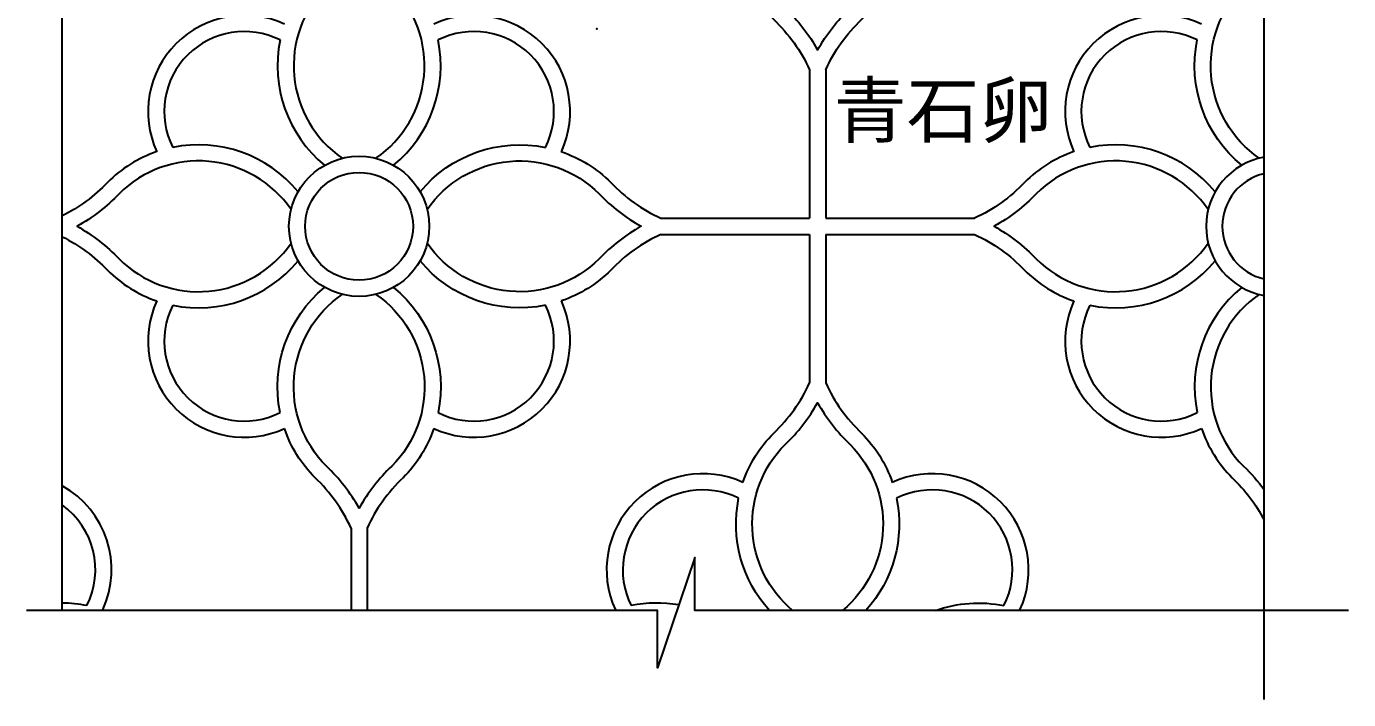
# Model space of a CAD drawing. Extents: x 2450 to 3440, y 1844 to 3171.
# Drawn here: x 2450 to 3440, y 1844 to 2348 of the extents above; entities that cross this region are included whole.
import ezdxf

# ---------------------------------------------------------------- set-up
doc = ezdxf.new("R2010")
doc.units = 0
doc.header["$LTSCALE"] = 10
doc.header["$MEASUREMENT"] = 0
for name, color, linetype in [('3', 3, 'CONTINUOUS'), ('4', 4, 'CONTINUOUS'), ('7', 7, 'CONTINUOUS'), ('BH', 3, 'CONTINUOUS'), ('TEXT', 3, 'CONTINUOUS')]:
    doc.layers.add(name, color=color, linetype=linetype)
doc.styles.add('HZ', font='')
doc.styles.get('HZ').set_extended_font_data('仿宋_GB2312')

msp = doc.modelspace()

# ---------------------------------------------------------------- linework, layer by layer
at = {"layer": '3'}
for points in [[(3376.87, 1844.12), (3376.87, 2561.63), (3416.54, 2561.63), (3333.83, 2589.7), (3376.87, 2589.7), (3376.87, 3170.94)], [(3440.11, 1910.91), (2950.47, 1910.91), (2950.47, 1950.57), (2922.4, 1867.86), (2922.4, 1910.91), (2449.68, 1910.91)]]:
    msp.add_lwpolyline(points, dxfattribs=at)
at = {"layer": '4'}
msp.add_lwpolyline([(2476.47, 1910.91), (2476.47, 3111.06), (3373.87, 3111.06)], dxfattribs=at)
at = {"layer": '7'}
for p, q in [((3036.32, 2316.05), (3036.32, 2204.78)), ((3048.44, 2316.05), (3048.44, 2204.78)), ((2924.95, 2204.78), (3036.32, 2204.78)), ((3048.44, 2204.78), (3159.81, 2204.78)), ((2924.95, 2192.66), (3036.32, 2192.66)), ((3036.32, 2192.66), (3036.32, 2081.38)), ((3048.44, 2192.66), (3048.44, 2081.38)), ((3048.44, 2192.66), (3159.81, 2192.66)), ((2692.82, 1972.65), (2692.82, 1910.91)), ((2704.94, 1972.65), (2704.94, 1910.91))]:
    msp.add_line(p, q, dxfattribs=at)
for points in [[(3029.73, 2491.14, 0.467273), (3017.95, 2362.31, -0.075375), (3042.38, 2330.89, -0.075375), (3066.81, 2362.31, 0.467273), (3055.03, 2491.14, 0.442698)], [(2711.53, 2249.69, 0.467273), (2723.31, 2378.52, -0.075375), (2698.88, 2409.95, -0.075375), (2674.45, 2378.52, 0.467273), (2686.23, 2249.69, 0.442698)], [(2986.45, 2390.62, 0.114414), (3009.49, 2353.64, -0.096574), (3036.32, 2316.05, -0.096574)], [(3048.44, 2316.05, -0.096574), (3075.27, 2353.64, 0.114414), (3098.31, 2390.62)], [(3373.22, 2249.69, -0.467273), (3361.45, 2378.52, 0.043967), (3376.87, 2395.99, 0.043967)], [(2639.72, 2338.32, 0.278212), (2673.06, 2244.45)], [(2724.7, 2244.45, 0.278212), (2758.04, 2338.32, 0.278212)], [(3360.06, 2244.45, -0.278212), (3326.72, 2338.32, -0.278212)], [(2653.15, 2224.54, 0.278212), (2559.27, 2257.88, 0.278212)], [(2744.62, 2224.54, -0.278212), (2838.49, 2257.88, -0.278212)], [(3340.14, 2224.54, 0.278212), (3246.27, 2257.88, 0.278212)], [(2547.38, 2254.65, 0.114414), (2510.4, 2231.61, -0.088117), (2476.47, 2206.52, -0.088117)], [(2850.38, 2254.65, -0.114414), (2887.36, 2231.61, 0.096574), (2924.95, 2204.78, 0.096574)], [(3234.38, 2254.65, 0.114414), (3197.4, 2231.61, -0.096574), (3159.81, 2204.78, -0.096574)], [(2647.91, 2211.37, 0.467273), (2519.08, 2223.15, -0.075375), (2487.65, 2198.72, -0.075375), (2519.08, 2174.28, 0.467273), (2647.91, 2186.06, 0.442698)], [(2749.85, 2211.37, -0.467273), (2878.68, 2223.15, 0.075375), (2910.11, 2198.72, 0.075375), (2878.68, 2174.28, -0.467273), (2749.85, 2186.06, -0.442698)], [(3334.91, 2211.37, 0.467273), (3206.08, 2223.15, -0.075375), (3174.65, 2198.72, -0.075375), (3206.08, 2174.28, 0.467273), (3334.91, 2186.06, 0.442698)], [(2476.47, 2190.92, -0.088117), (2510.4, 2165.82, 0.114414), (2547.38, 2142.79)], [(2924.95, 2192.66, 0.096574), (2887.36, 2165.82, -0.114414), (2850.38, 2142.79)], [(3159.81, 2192.66, -0.096574), (3197.4, 2165.82, 0.114414), (3234.38, 2142.79)], [(2559.27, 2139.55, 0.278212), (2653.15, 2172.9)], [(2838.49, 2139.55, -0.278212), (2744.62, 2172.9)], [(3246.27, 2139.55, 0.278212), (3340.14, 2172.9)], [(2639.72, 2059.11, -0.278212), (2673.06, 2152.98)], [(2724.7, 2152.98, -0.278212), (2758.04, 2059.11, -0.278212)], [(3360.06, 2152.98, 0.278212), (3326.72, 2059.11, 0.278212)], [(2711.53, 2147.74, -0.467273), (2723.31, 2018.91, 0.075375), (2698.88, 1987.49, 0.075375), (2674.45, 2018.91, -0.467273), (2686.23, 2147.74, -0.442698)], [(3373.22, 2147.74, 0.467273), (3361.45, 2018.91, -0.043967), (3376.87, 2001.44, -0.043967)], [(2986.45, 2006.82, -0.114414), (3009.49, 2043.8, 0.096574), (3036.32, 2081.38, 0.096574)], [(3048.44, 2081.38, 0.096574), (3075.27, 2043.8, -0.114414), (3098.31, 2006.82)], [(3023.66, 1910.91, -0.440015), (3017.95, 2035.12, 0.075375), (3042.38, 2066.55, 0.075375), (3066.81, 2035.12, -0.440015), (3061.1, 1910.91)], [(2692.82, 1972.65, 0.096574), (2665.99, 2010.24, -0.114414), (2642.95, 2047.22)], [(2754.81, 2047.22, -0.114414), (2731.77, 2010.24, 0.096574), (2704.94, 1972.65, 0.096574)], [(3329.95, 2047.22, 0.114414), (3352.98, 2010.24, -0.082588), (3376.87, 1978.67, -0.082588)], [(3006.21, 1910.91, -0.238656), (2983.22, 1994.92)], [(3101.54, 1994.92, -0.238656), (3078.55, 1910.91, -0.238656)], [(2494.99, 1914.48, 0.048383), (2476.47, 1916.42, 0.048383)], [(2938.41, 1915.03, 0.093194), (2902.77, 1914.48)], [(3130.53, 1910.91, -0.1362), (3181.99, 1914.48)], [(2890.88, 1911.25, 0.002691), (2889.9, 1910.91, 0.002691)], [(3193.88, 1911.25, -0.002691), (3194.86, 1910.91, -0.002691)]]:
    msp.add_lwpolyline(points, format="xyb", dxfattribs=at)
for radius in [52.52, 40.4]:
    msp.add_circle((2698.88, 2198.72), radius, dxfattribs=at)
for centre, radius, start, end in [((2612.85, 2284.74), 72.06, 65.31217, 204.68783), ((2784.91, 2284.74), 72.06, 335.31217, 114.68783), ((3299.85, 2284.74), 72.06, 65.31217, 204.68783), ((2612.85, 2284.74), 59.94, 63.37082, 206.62918), ((2784.91, 2284.74), 59.94, 333.37082, 116.62918), ((3299.85, 2284.74), 59.94, 63.37082, 206.62918), ((3385.88, 2198.72), 52.52, 99.87156, 260.12844), ((3385.88, 2198.72), 40.4, 102.87778, 257.12222), ((2612.85, 2112.69), 72.06, 155.31217, 294.68783), ((2612.85, 2112.69), 59.94, 153.37082, 296.62918), ((2784.91, 2112.69), 72.06, 245.31217, 24.68783), ((2784.91, 2112.69), 59.94, 243.37082, 26.62918), ((3299.85, 2112.69), 72.06, 155.31217, 294.68783), ((3299.85, 2112.69), 59.94, 153.37082, 296.62918), ((2956.35, 1941.34), 72.06, 65.31217, 204.68783), ((3128.41, 1941.34), 72.06, 335.31217, 114.68783), ((2441.41, 1941.34), 72.06, 335.31217, 60.88496), ((2956.35, 1941.34), 59.94, 63.37082, 206.62918), ((3128.41, 1941.34), 59.94, 333.37082, 116.62918), ((2441.41, 1941.34), 59.94, 333.37082, 54.20048)]:
    msp.add_arc(centre, radius, start, end, dxfattribs=at)
at = {"layer": 'BH'}
msp.add_point((2876.85, 2346.75), dxfattribs=at)

# ---------------------------------------------------------------- texts
at = {"layer": 'TEXT', "style": 'HZ'}
msp.add_text('青石卵', height=40, dxfattribs=at).set_placement((3054.47, 2265.72))

doc.saveas('drawing.dxf')
